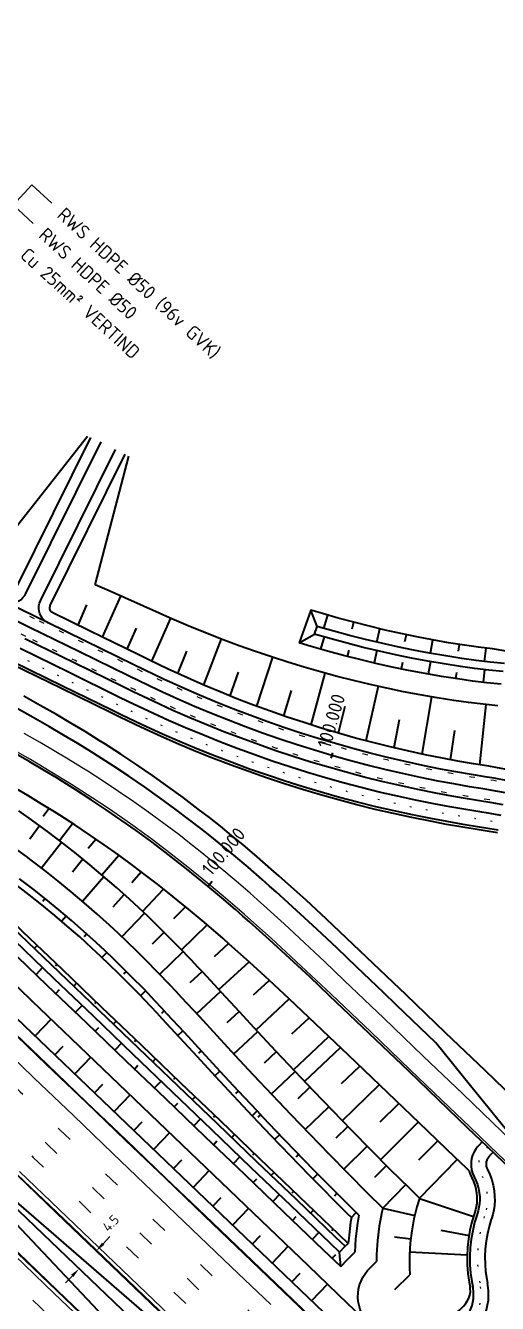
# Model space of a CAD drawing. Header units: metres. Extents: x 134219 to 139178, y 438661 to 444352.
# Drawn here: x 138327.2 to 138413.5, y 439430.1 to 439663.9 of the extents above; entities that cross this region are included whole.
import ezdxf
from ezdxf.enums import TextEntityAlignment as Align

# ---------------------------------------------------------------- set-up
doc = ezdxf.new("R2010")
doc.units = ezdxf.units.M
for name, pattern in [('13strp', [4, 1, -3]), ('30270strp', [3, 0.3, -2.7]), ('39strp', [12, 3, -9])]:
    doc.linetypes.add(name, pattern=pattern)
doc.layers.get('DEFPOINTS').update_dxf_attribs({"color": 193})
for name, color, linetype, lineweight in [('N-WE-KL-ET_LS_OV_KABEL-G', 10, 'KL-LS-OV-N', 35), ('N-WE-KL-ET_LS_OV_KABEL-M', 7, 'Continuous', 18), ('N-WE-KL-ET_LS_OV_KABEL-T25', 7, 'Continuous', 25), ('Utd-geleiderail-nw', 8, 'glm a2ee v014$0$f2m40080', 35), ('Utd-ondergr-nw', 8, '13strp', 35), ('X-XX-AL-AANPIJLING-S', 7, 'Continuous', 25)]:
    doc.layers.add(name, color=color, linetype=linetype, lineweight=lineweight)
doc.layers.add('Utd-weg-nw', color=8, linetype='Continuous')
doc.styles.add('alm a2ee v011$0$rtw_iso', font='NLCS-ISO.ttf')
doc.styles.add('NLCS-ISO', font='NLCS-ISO.ttf')
doc.styles.add('NLCS_18', font='NLCS-ISO.ttf', dxfattribs={"height": 1.8})
doc.linetypes.add('glm a2ee v014$0$f2m40080', pattern='A,2,-1,[160,RTW.shx,S=0.5,R=0,X=0,Y=0],-1', length=4)
doc.linetypes.add('KL-LS-OV-N', pattern='A,4,-1,[103,NLCS.SHX,S=0.75,R=0,X=0,Y=0],-1,4,-1.5,["0V",Standard,S=1,R=0,X=0,Y=-0.5],-3', length=14.5)
doc.dimstyles.new('NLCS_t18_pijl_Dimension_l3_h1', dxfattribs={"dimtxt": 1.8, "dimasz": 1.8, "dimexe": 2, "dimexo": 2, "dimgap": 0.7, "dimtad": 1, "dimdec": 1, "dimzin": 0, "dimdsep": 46, "dimtxsty": 'NLCS_18', "dimcen": 2.5, "dimdle": 2, "dimclrd": 256, "dimclre": 256, "dimclrt": 256, "dimadec": 1, "dimazin": 0, "dimtfac": 1, "dimtdec": 1, "dimtofl": 0, "dimtmove": 1, "dimatfit": 0, "dimfxl": 0, "dimtolj": 1, "dimtzin": 0, "dimlwd": 18, "dimlwe": 18, "dimarcsym": 0})

# ---------------------------------------------------------------- blocks, each defined once
blk = doc.blocks.new('*D507')
at = {"layer": 'DEFPOINTS', "color": 0, "transparency": 16777216}
for p in [(138340.17, 439439.71), (138337.04, 439436.45), (138337.04, 439436.45)]:
    blk.add_point(p, dxfattribs=at)
at = {"layer": 'N-WE-KL-ET_LS_OV_KABEL-M', "linetype": 'Continuous', "lineweight": 18, "transparency": 16777216}
for p, q in [((138341.42, 439441.01), (138342.66, 439442.31)), ((138335.8, 439435.15), (138334.55, 439433.85))]:
    blk.add_line(p, q, dxfattribs=at)
at = {"layer": 'N-WE-KL-ET_LS_OV_KABEL-M', "lineweight": 18, "transparency": 16777216}
for p, q in [((138340.17, 439439.71), (138338.73, 439441.1)), ((138337.04, 439436.45), (138335.6, 439437.84))]:
    blk.add_line(p, q, dxfattribs=at)
at = {"layer": 'N-WE-KL-ET_LS_OV_KABEL-M', "transparency": 16777216}
for points in [[(138341.2, 439441.22), (138341.63, 439440.81), (138340.17, 439439.71)], [(138335.58, 439435.36), (138336.01, 439434.95), (138337.04, 439436.45)]]:
    blk.add_solid(points, dxfattribs=at)
at = {"layer": 'N-WE-KL-ET_LS_OV_KABEL-M', "transparency": 16777216, "insert": (138342.81, 439444.78), "char_height": 1.8, "attachment_point": 5, "rotation": 46.2058, "style": 'NLCS_18'}
blk.add_mtext('\\A1;4.5', dxfattribs=at)

msp = doc.modelspace()

# ---------------------------------------------------------------- linework, layer by layer
at = {"layer": 'N-WE-KL-ET_LS_OV_KABEL-G', "elevation": 1.38, "flags": 128}
msp.add_lwpolyline([(138165.54, 439600.74), (138425.82, 439351.41), (138520.26, 439261.98), (138566.89, 439216.72), (138597.65, 439187.42)], dxfattribs=at)
at = {"layer": 'Utd-geleiderail-nw', "linetype": 'Continuous', "flags": 128}
for points in [[(138320.83, 439452.71), (138374.99, 439405.73)], [(138322.36, 439447.97), (138368.56, 439399.01), (138388.59, 439379.81), (138392.22, 439376.33)]]:
    msp.add_lwpolyline(points, dxfattribs=at)
at = {"layer": 'Utd-ondergr-nw', "color": 7, "linetype": 'Continuous'}
for p, q in [((138383.12, 439529.86), (138383.4, 439530.82)), ((138360.69, 439506.56), (138361.34, 439507.33))]:
    msp.add_line(p, q, dxfattribs=at)
at = {"layer": 'Utd-ondergr-nw', "linetype": 'Continuous', "flags": 128}
for points in [[(138323.1, 439569.05), (138338.55, 439588.77)], [(138323.27, 439558.58), (138323.62, 439558.44), (138324.1, 439558.32), (138324.58, 439558.27), (138325.07, 439558.31), (138325.55, 439558.43), (138326, 439558.62), (138326.41, 439558.89), (138326.77, 439559.21), (138327.08, 439559.59), (138327.28, 439559.94), (138341.04, 439587.72)], [(138324.15, 439560.38), (138324.27, 439560.33), (138324.43, 439560.29), (138324.59, 439560.27), (138324.75, 439560.29), (138324.91, 439560.33), (138325.06, 439560.39), (138325.2, 439560.48), (138325.32, 439560.59), (138325.42, 439560.71), (138325.55, 439560.95), (138339.19, 439588.49)], [(138331.35, 439554.63), (138331.09, 439554.77), (138330.69, 439555.06), (138330.35, 439555.41), (138330.07, 439555.81), (138329.86, 439556.25), (138329.73, 439556.72), (138329.67, 439557.21), (138329.69, 439557.7), (138329.79, 439558.18), (138329.97, 439558.63), (138329.98, 439558.65), (138343.7, 439586.33)], [(138332.23, 439556.42), (138332.14, 439556.47), (138332.01, 439556.57), (138331.9, 439556.68), (138331.8, 439556.82), (138331.73, 439556.96), (138331.69, 439557.12), (138331.67, 439557.28), (138331.67, 439557.45), (138331.71, 439557.61), (138331.77, 439557.76), (138331.77, 439557.77), (138345.48, 439585.43)], [(138339.96, 439561.57), (138346.11, 439585.12)], [(138221.96, 439581.64), (138224.41, 439579.29), (138231.63, 439572.37), (138238.85, 439565.45), (138246.07, 439558.53), (138253.29, 439551.61), (138260.5, 439544.69), (138267.72, 439537.77), (138274.94, 439530.85), (138282.16, 439523.93), (138289.38, 439517.01), (138296.6, 439510.09), (138303.81, 439503.17), (138311.03, 439496.25), (138318.25, 439489.32), (138325.47, 439482.4), (138332.69, 439475.48), (138339.91, 439468.56), (138347.12, 439461.64), (138354.34, 439454.72), (138361.56, 439447.8), (138368.78, 439440.88), (138376, 439433.96), (138383.22, 439427.04)], [(138413.62, 439539.43), (138410.93, 439539.7), (138408.23, 439540.02), (138405.55, 439540.4), (138402.48, 439540.89), (138399.41, 439541.43), (138396.36, 439542.01), (138393.31, 439542.64), (138390.27, 439543.32), (138387.23, 439544.04), (138384.21, 439544.81), (138381.2, 439545.63), (138378.2, 439546.49), (138375.21, 439547.4), (138372.23, 439548.36), (138369.26, 439549.36), (138366.31, 439550.41), (138363.38, 439551.5), (138360.46, 439552.64), (138357, 439554.05), (138353.58, 439555.52), (138351.68, 439556.37), (138342.53, 439560.43), (138339.96, 439561.57)], [(138252.53, 439558.2), (138256.21, 439554.66), (138263.43, 439547.74), (138270.65, 439540.82), (138277.87, 439533.9), (138285.09, 439526.98), (138292.3, 439520.06), (138299.52, 439513.14), (138306.74, 439506.22), (138313.96, 439499.3), (138321.18, 439492.38), (138328.4, 439485.46), (138335.61, 439478.54), (138342.83, 439471.62), (138350.05, 439464.7), (138357.27, 439457.77), (138364.49, 439450.85), (138371.71, 439443.93), (138378.92, 439437.01), (138386.14, 439430.09), (138390.26, 439426.15), (138393.36, 439423.17), (138398.2, 439418.53)], [(138329.09, 439555.73), (138323.27, 439558.58)], [(138344.6, 439559.51), (138341.26, 439551.99)], [(138415.01, 439523.51), (138412.55, 439523.96), (138411.3, 439524.16), (138408.42, 439524.62), (138405.56, 439525.12), (138402.69, 439525.65), (138399.43, 439526.31), (138396.17, 439527.01), (138392.92, 439527.77), (138389.69, 439528.58), (138386.47, 439529.43), (138383.26, 439530.34), (138380.06, 439531.29), (138376.88, 439532.29), (138373.72, 439533.34), (138370.57, 439534.44), (138367.44, 439535.58), (138364.33, 439536.78), (138361.24, 439538.02), (138358.16, 439539.31), (138355.11, 439540.64), (138351.5, 439542.29), (138347.93, 439544), (138346.07, 439544.91), (138337.09, 439549.31), (138328.11, 439553.71), (138319.12, 439558.11)], [(138415.83, 439527.68), (138413.25, 439528.15), (138411.94, 439528.36), (138409.12, 439528.81), (138406.31, 439529.3), (138403.5, 439529.82), (138400.3, 439530.47), (138397.1, 439531.16), (138393.92, 439531.9), (138390.75, 439532.69), (138387.59, 439533.53), (138384.44, 439534.42), (138381.31, 439535.35), (138378.19, 439536.34), (138375.09, 439537.37), (138372, 439538.44), (138368.93, 439539.56), (138365.88, 439540.73), (138362.85, 439541.95), (138359.83, 439543.21), (138356.84, 439544.52), (138353.3, 439546.14), (138349.8, 439547.81), (138347.94, 439548.73), (138338.96, 439553.13), (138332.23, 439556.42)], [(138338.4, 439557.87), (138336.77, 439554.2)], [(138415.14, 439549.42), (138412.61, 439549.85), (138410.05, 439550.15), (138407.5, 439550.5), (138404.58, 439550.96), (138401.68, 439551.47), (138398.77, 439552.03), (138395.88, 439552.64), (138392.99, 439553.28), (138390.11, 439553.97), (138387.24, 439554.7), (138384.38, 439555.47), (138381.53, 439556.3), (138379.4, 439556.94)], [(138381.8, 439553.59), (138382.5, 439556.01)], [(138415.44, 439525.72), (138412.92, 439526.18), (138411.64, 439526.39), (138408.79, 439526.84), (138405.95, 439527.33), (138403.12, 439527.86), (138399.89, 439528.51), (138396.66, 439529.21), (138393.45, 439529.96), (138390.25, 439530.76), (138387.06, 439531.6), (138383.89, 439532.5), (138380.72, 439533.44), (138377.58, 439534.43), (138374.45, 439535.47), (138371.33, 439536.56), (138368.23, 439537.69), (138365.15, 439538.87), (138362.09, 439540.1), (138359.05, 439541.37), (138356.02, 439542.69), (138352.46, 439544.32), (138348.92, 439546.02), (138347.06, 439546.93), (138338.08, 439551.33), (138331.35, 439554.63), (138329.09, 439555.73)], [(138347.46, 439553.64), (138345.76, 439549.79)], [(138353.74, 439555.45), (138350.29, 439547.58)], [(138414.8, 439547.17), (138412.21, 439547.42), (138409.62, 439547.72), (138407.03, 439548.08), (138404.08, 439548.55), (138401.13, 439549.06), (138398.19, 439549.62), (138395.26, 439550.22), (138392.33, 439550.86), (138389.41, 439551.56), (138386.5, 439552.29), (138383.61, 439553.07), (138380.72, 439553.9), (138380.57, 439553.94)], [(138386.94, 439553.48), (138387.26, 439554.7)], [(138391.48, 439551.07), (138392.05, 439553.51)], [(138414.57, 439521.31), (138412.18, 439521.74), (138410.96, 439521.94), (138408.06, 439522.4), (138405.16, 439522.9), (138402.27, 439523.44), (138398.97, 439524.1), (138395.67, 439524.82), (138392.39, 439525.58), (138389.13, 439526.4), (138385.87, 439527.26), (138382.63, 439528.18), (138379.4, 439529.14), (138376.19, 439530.15), (138373, 439531.21), (138369.82, 439532.32), (138366.65, 439533.48), (138363.51, 439534.68), (138360.38, 439535.94), (138357.28, 439537.24), (138354.19, 439538.58), (138350.55, 439540.25), (138346.94, 439541.98), (138345.08, 439542.89), (138336.1, 439547.29), (138327.12, 439551.69)], [(138362.99, 439551.65), (138359.77, 439543.24)], [(138414.58, 439545.68), (138411.96, 439545.94), (138409.35, 439546.25), (138406.75, 439546.61), (138403.77, 439547.08), (138400.8, 439547.6), (138397.84, 439548.16), (138394.88, 439548.76), (138391.94, 439549.42), (138389, 439550.11), (138386.06, 439550.86), (138383.14, 439551.65), (138380.23, 439552.48), (138380.09, 439552.52)], [(138381.82, 439552.02), (138381.18, 439549.79)], [(138396.62, 439551.21), (138396.87, 439552.43)], [(138401.27, 439549.04), (138401.71, 439551.47)], [(138210.27, 439550.09), (138217.48, 439543.17), (138224.7, 439536.25), (138231.92, 439529.33), (138239.14, 439522.41), (138246.36, 439515.49), (138253.58, 439508.57), (138260.79, 439501.65), (138268.01, 439494.72), (138275.23, 439487.8), (138282.45, 439480.88), (138289.67, 439473.96), (138296.89, 439467.04), (138304.1, 439460.12), (138311.32, 439453.2), (138318.54, 439446.28), (138325.76, 439439.36), (138332.98, 439432.44), (138340.2, 439425.52), (138347.41, 439418.6), (138354.63, 439411.68), (138361.85, 439404.76), (138369.07, 439397.83), (138373.89, 439393.21)], [(138210.31, 439550.14), (138217.53, 439543.22), (138224.75, 439536.3), (138231.97, 439529.38), (138239.19, 439522.46), (138246.41, 439515.54), (138253.62, 439508.62), (138260.84, 439501.7), (138268.06, 439494.78), (138275.28, 439487.85), (138282.5, 439480.93), (138289.72, 439474.01), (138296.93, 439467.09), (138304.15, 439460.17), (138311.37, 439453.25), (138318.59, 439446.33), (138325.81, 439439.41), (138333.03, 439432.49), (138340.24, 439425.57), (138347.46, 439418.65), (138354.68, 439411.73), (138361.9, 439404.81), (138369.12, 439397.89), (138373.94, 439393.26)], [(138414.19, 439519.35), (138411.85, 439519.77), (138410.66, 439519.96), (138407.73, 439520.43), (138404.8, 439520.93), (138401.89, 439521.48), (138398.56, 439522.15), (138395.24, 439522.87), (138391.93, 439523.64), (138388.63, 439524.46), (138385.34, 439525.33), (138382.07, 439526.26), (138378.82, 439527.23), (138375.58, 439528.25), (138372.35, 439529.32), (138369.14, 439530.44), (138365.95, 439531.61), (138362.78, 439532.82), (138359.63, 439534.09), (138356.49, 439535.4), (138353.38, 439536.76), (138349.7, 439538.44), (138346.06, 439540.18), (138344.2, 439541.09), (138335.22, 439545.49), (138326.24, 439549.89)], [(138356.67, 439549.43), (138355, 439545.36)], [(138414.23, 439543.39), (138411.58, 439543.65), (138408.94, 439543.96), (138406.31, 439544.33), (138403.3, 439544.8), (138400.29, 439545.33), (138397.29, 439545.9), (138394.3, 439546.51), (138391.32, 439547.17), (138388.35, 439547.88), (138385.38, 439548.64), (138382.43, 439549.43), (138379.48, 439550.28), (138377.28, 439550.94)], [(138386.35, 439549.59), (138386.06, 439548.46)], [(138391.5, 439549.52), (138390.98, 439547.26)], [(138406.39, 439549.43), (138406.58, 439550.64)], [(138411.16, 439547.54), (138411.44, 439549.98)], [(138413.56, 439516.16), (138411.31, 439516.57), (138410.17, 439516.75), (138407.2, 439517.22), (138404.23, 439517.73), (138401.27, 439518.29), (138397.89, 439518.97), (138394.52, 439519.7), (138391.16, 439520.48), (138387.82, 439521.31), (138384.49, 439522.2), (138381.17, 439523.13), (138377.87, 439524.12), (138374.58, 439525.16), (138371.3, 439526.24), (138368.05, 439527.38), (138364.81, 439528.56), (138361.59, 439529.8), (138358.39, 439531.08), (138355.21, 439532.41), (138352.05, 439533.79), (138348.33, 439535.49), (138344.63, 439537.26), (138342.77, 439538.17), (138333.79, 439542.57), (138324.81, 439546.97)], [(138413.66, 439516.65), (138411.39, 439517.06), (138410.24, 439517.24), (138407.28, 439517.71), (138404.32, 439518.23), (138401.36, 439518.78), (138397.99, 439519.46), (138394.63, 439520.19), (138391.28, 439520.97), (138387.94, 439521.8), (138384.62, 439522.68), (138381.31, 439523.61), (138378.01, 439524.6), (138374.73, 439525.63), (138371.47, 439526.71), (138368.22, 439527.85), (138364.99, 439529.03), (138361.78, 439530.26), (138358.58, 439531.54), (138355.41, 439532.87), (138352.26, 439534.25), (138348.54, 439535.94), (138344.85, 439537.71), (138342.99, 439538.62), (138334.01, 439543.02), (138325.03, 439547.42)], [(138372.41, 439548.3), (138369.48, 439539.37)], [(138396.15, 439547.32), (138395.92, 439546.18)], [(138401.3, 439547.51), (138400.89, 439545.22)], [(138366.14, 439545.59), (138364.6, 439541.25)], [(138381.98, 439545.42), (138379.38, 439535.96)], [(138406.05, 439545.54), (138405.88, 439544.39)], [(138411.18, 439546.03), (138410.92, 439543.73)], [(138375.79, 439542.2), (138374.41, 439537.6)], [(138391.69, 439543), (138389.46, 439533.04)], [(138393.25, 439489.96), (138389.6, 439493.45), (138385.95, 439496.93), (138382.26, 439500.4), (138378.53, 439503.86), (138374.74, 439507.29), (138373.56, 439508.34), (138372.17, 439509.56), (138369.58, 439511.81), (138366.95, 439514.04), (138364.92, 439515.72), (138362.87, 439517.38), (138360.86, 439518.97), (138358.83, 439520.54), (138356.06, 439522.63), (138353.26, 439524.68), (138350.43, 439526.68), (138347.57, 439528.65), (138344.68, 439530.57), (138341.76, 439532.45), (138340.72, 439533.1), (138338.12, 439534.71), (138335.5, 439536.27), (138332.88, 439537.81), (138329.9, 439539.51), (138326.91, 439541.18)], [(138401.49, 439541.06), (138399.69, 439530.6)], [(138411.39, 439539.66), (138410.24, 439528.64)], [(138391.48, 439488.12), (138387.84, 439491.61), (138384.2, 439495.08), (138380.52, 439498.54), (138376.81, 439501.98), (138373.04, 439505.39), (138371.87, 439506.44), (138370.49, 439507.65), (138367.92, 439509.88), (138365.31, 439512.09), (138363.31, 439513.75), (138361.28, 439515.39), (138359.29, 439516.96), (138357.28, 439518.52), (138354.54, 439520.58), (138351.77, 439522.61), (138348.97, 439524.59), (138346.14, 439526.53), (138343.28, 439528.43), (138340.39, 439530.29), (138339.37, 439530.94), (138336.79, 439532.53), (138334.2, 439534.08), (138331.6, 439535.6), (138328.65, 439537.29), (138325.68, 439538.94)], [(138385.61, 439539.29), (138384.4, 439534.43)], [(138281.79, 439535.69), (138287.85, 439529.87), (138295.07, 439522.95), (138302.29, 439516.03), (138309.51, 439509.11), (138316.73, 439502.19), (138323.95, 439495.27), (138331.16, 439488.34), (138338.38, 439481.42), (138345.6, 439474.5), (138352.82, 439467.58), (138360.04, 439460.66), (138367.26, 439453.74), (138374.47, 439446.82), (138381.69, 439439.9), (138384.87, 439436.85)], [(138395.57, 439536.86), (138394.56, 439531.75)], [(138405.66, 439534.92), (138404.9, 439529.56)], [(138386.5, 439482.92), (138382.84, 439486.39), (138379.21, 439489.82), (138375.55, 439493.22), (138371.87, 439496.6), (138368.16, 439499.93), (138367, 439500.95), (138365.65, 439502.13), (138363.13, 439504.29), (138360.58, 439506.43), (138358.63, 439508.03), (138356.65, 439509.61), (138354.73, 439511.14), (138352.78, 439512.64), (138350.13, 439514.64), (138347.45, 439516.6), (138344.74, 439518.52), (138342, 439520.4), (138339.23, 439522.24), (138336.44, 439524.04), (138335.44, 439524.67), (138332.95, 439526.22), (138330.45, 439527.74), (138327.92, 439529.23), (138325.04, 439530.9)], [(138294.26, 439526.13), (138296.27, 439524.2), (138303.49, 439517.28), (138310.71, 439510.36), (138317.93, 439503.44), (138325.15, 439496.52), (138332.37, 439489.6), (138339.58, 439482.68), (138346.8, 439475.76), (138354.02, 439468.83), (138361.24, 439461.91), (138368.46, 439454.99), (138375.68, 439448.07), (138382.89, 439441.15), (138384.62, 439439.49)], [(138300.43, 439523.34), (138305.05, 439518.9), (138312.27, 439511.98), (138319.49, 439505.06), (138326.7, 439498.14), (138333.92, 439491.22), (138341.14, 439484.3), (138348.36, 439477.38), (138355.58, 439470.46), (138362.8, 439463.54), (138370.01, 439456.62), (138377.23, 439449.7), (138384.45, 439442.78), (138386.25, 439441.05)], [(138382.69, 439478.95), (138379.04, 439482.41), (138375.42, 439485.82), (138371.8, 439489.21), (138368.16, 439492.54), (138364.49, 439495.83), (138363.36, 439496.83), (138362.03, 439497.99), (138359.55, 439500.12), (138357.05, 439502.21), (138355.14, 439503.77), (138353.22, 439505.32), (138351.34, 439506.81), (138349.44, 439508.27), (138346.85, 439510.22), (138344.24, 439512.14), (138341.59, 439514.01), (138338.92, 439515.84), (138336.22, 439517.64), (138333.49, 439519.39), (138332.52, 439520), (138330.09, 439521.52), (138327.64, 439523.01), (138325.17, 439524.47)], [(138299.97, 439522.74), (138304.53, 439518.36), (138311.75, 439511.44), (138318.97, 439504.52), (138326.19, 439497.6), (138333.4, 439490.68), (138340.62, 439483.76), (138347.84, 439476.84), (138355.06, 439469.92), (138362.28, 439463), (138369.49, 439456.08), (138376.71, 439449.16), (138383.93, 439442.23), (138385.66, 439440.58)], [(138376.53, 439472.52), (138373.09, 439476.18), (138369.72, 439479.81), (138366.38, 439483.42), (138363.07, 439487), (138359.77, 439490.55), (138358.75, 439491.64), (138357.57, 439492.9), (138355.34, 439495.21), (138353.1, 439497.48), (138351.38, 439499.18), (138349.64, 439500.85), (138347.94, 439502.47), (138346.22, 439504.06), (138343.86, 439506.19), (138341.46, 439508.27), (138339.02, 439510.32), (138336.55, 439512.34), (138334.04, 439514.31), (138331.5, 439516.25), (138330.59, 439516.92), (138328.32, 439518.59), (138326.01, 439520.24)], [(138330.47, 439519.21), (138331.52, 439520.63)], [(138328.02, 439515.1), (138329.79, 439517.51)], [(138333.42, 439514.78), (138335.81, 439517.9)], [(138330.13, 439509.77), (138333.79, 439514.5)], [(138338.71, 439513.37), (138340.07, 439515.05)], [(138372.38, 439468.19), (138368.94, 439471.85), (138365.59, 439475.45), (138362.29, 439479.03), (138359.02, 439482.58), (138355.77, 439486.08), (138354.77, 439487.15), (138353.61, 439488.39), (138351.44, 439490.65), (138349.25, 439492.88), (138347.58, 439494.54), (138345.89, 439496.17), (138344.24, 439497.74), (138342.57, 439499.3), (138340.28, 439501.37), (138337.95, 439503.4), (138335.59, 439505.4), (138333.19, 439507.36), (138330.76, 439509.29), (138328.29, 439511.18), (138327.41, 439511.83), (138325.2, 439513.47)], [(138341.2, 439508.49), (138344.28, 439512.11)], [(138335.82, 439509.08), (138337.7, 439511.4)], [(138369.61, 439465.3), (138366.18, 439468.95), (138362.84, 439472.55), (138359.55, 439476.11), (138356.31, 439479.63), (138353.1, 439483.1), (138352.12, 439484.16), (138350.97, 439485.38), (138348.84, 439487.62), (138346.69, 439489.81), (138345.04, 439491.44), (138343.39, 439493.05), (138341.78, 439494.59), (138340.14, 439496.12), (138337.9, 439498.16), (138335.62, 439500.16), (138333.3, 439502.12), (138330.95, 439504.05), (138328.57, 439505.94), (138326.15, 439507.8)], [(138337.65, 439503.66), (138341.54, 439508.2)], [(138346.68, 439507.12), (138348.41, 439509.05)], [(138368.73, 439464.38), (138365.3, 439468.03), (138361.96, 439471.62), (138358.68, 439475.18), (138355.45, 439478.69), (138352.25, 439482.15), (138351.28, 439483.2), (138350.13, 439484.42), (138348.01, 439486.65), (138345.87, 439488.83), (138344.24, 439490.46), (138342.59, 439492.05), (138340.99, 439493.59), (138339.36, 439495.11), (138337.14, 439497.13), (138334.87, 439499.12), (138332.57, 439501.07), (138330.24, 439502.99), (138327.87, 439504.87), (138325.47, 439506.72)], [(138343.29, 439502.67), (138345.3, 439504.89)], [(138348.63, 439501.81), (138352.49, 439505.89)], [(138330.39, 439503.68), (138330.79, 439504.18)], [(138354.36, 439500.5), (138356.5, 439502.66)], [(138333.81, 439500.02), (138334.64, 439500.99)], [(138344.85, 439497.16), (138348.97, 439501.5)], [(138337.98, 439497.23), (138338.4, 439497.7)], [(138350.45, 439495.9), (138352.56, 439498.02)], [(138355.75, 439494.79), (138360.45, 439499.34)], [(138328.84, 439495.05), (138329.36, 439495.59)], [(138361.76, 439493.57), (138364.33, 439495.97)], [(138341.2, 439493.39), (138342.08, 439494.31)], [(138351.77, 439490.31), (138356.07, 439494.46)], [(138330.36, 439491.52), (138329.15, 439490.27)], [(138332.71, 439491.86), (138332.97, 439492.13)], [(138345.22, 439490.38), (138345.67, 439490.83)], [(138357.33, 439488.79), (138359.51, 439490.83)], [(138362.6, 439487.51), (138368.1, 439492.6)], [(138336.06, 439488.13), (138336.58, 439488.67)], [(138368.9, 439486.52), (138371.81, 439489.2)], [(138429.8, 439456.35), (138428.84, 439456.17), (138427.84, 439456.06), (138426.84, 439456.02), (138425.84, 439456.05), (138424.85, 439456.15), (138423.86, 439456.32), (138422.89, 439456.56), (138421.94, 439456.87), (138421.01, 439457.24), (138420.11, 439457.68), (138419.25, 439458.17), (138418.42, 439458.73), (138417.63, 439459.35), (138416.89, 439460.02), (138416.61, 439460.3), (138414.95, 439462.08), (138411.79, 439466), (138408.62, 439469.92), (138402.28, 439477.76), (138395.06, 439484.68), (138392.7, 439486.95), (138391.48, 439488.12)], [(138418, 439466.22), (138414.87, 439469.22), (138411.26, 439472.68), (138404.05, 439479.6), (138396.83, 439486.52), (138394.47, 439488.79), (138393.25, 439489.96)], [(138333.36, 439487.44), (138332.76, 439486.81)], [(138348.26, 439486.38), (138349.17, 439487.26)], [(138358.53, 439483.11), (138362.91, 439487.17)], [(138369.39, 439480.16), (138375.46, 439485.79)], [(138337.57, 439484.6), (138336.37, 439483.35)], [(138339.93, 439484.94), (138340.19, 439485.21)], [(138352.14, 439483.2), (138352.61, 439483.63)], [(138364.11, 439481.47), (138366.31, 439483.5)], [(138331.93, 439482.07), (138329, 439479.02)], [(138343.28, 439481.21), (138343.8, 439481.75)], [(138375.94, 439479.44), (138379.08, 439482.37)], [(138420.08, 439450.73), (138418.95, 439451.8), (138411.73, 439458.72), (138408.13, 439462.18), (138404.52, 439465.64), (138397.3, 439472.57), (138390.08, 439479.49), (138387.72, 439481.75), (138386.5, 439482.92)], [(138323.86, 439480.73), (138331.08, 439473.81), (138338.3, 439466.89), (138345.52, 439459.97), (138352.74, 439453.05), (138359.95, 439446.13), (138367.17, 439439.21), (138374.39, 439432.28), (138381.61, 439425.36)], [(138323.91, 439480.78), (138331.13, 439473.86), (138338.35, 439466.94), (138345.57, 439460.02), (138352.78, 439453.1), (138360, 439446.18), (138367.22, 439439.26), (138374.44, 439432.33), (138381.66, 439425.41)], [(138340.58, 439480.52), (138339.98, 439479.89)], [(138355.07, 439479.1), (138356.01, 439479.96)], [(138365.31, 439475.76), (138369.7, 439479.82)], [(138376.22, 439472.85), (138382.69, 439478.95)], [(138408.33, 439454.37), (138407.93, 439454.75), (138404.32, 439458.21), (138400.71, 439461.67), (138393.49, 439468.6), (138386.27, 439475.52), (138383.91, 439477.78), (138382.69, 439478.95)], [(138334.07, 439477.08), (138332.61, 439475.56)], [(138344.79, 439477.68), (138343.59, 439476.43)], [(138347.15, 439478.02), (138347.41, 439478.29)], [(138378.23, 439470.72), (138384.8, 439476.93)], [(138339.15, 439475.15), (138336.22, 439472.1)], [(138350.5, 439474.29), (138351.02, 439474.83)], [(138358.93, 439475.85), (138359.39, 439476.28)], [(138370.92, 439474.12), (138373.11, 439476.16)], [(138347.8, 439473.6), (138347.2, 439472.97)], [(138361.85, 439471.74), (138362.78, 439472.61)], [(138372.18, 439468.4), (138376.53, 439472.52)], [(138399.29, 439449.36), (138397.51, 439451.11), (138393.94, 439454.62), (138386.89, 439461.71), (138379.94, 439468.91), (138377.69, 439471.29), (138376.53, 439472.52)], [(138385.02, 439470.31), (138388.36, 439473.51)], [(138341.29, 439470.16), (138339.83, 439468.64)], [(138352.01, 439470.76), (138350.81, 439469.51)], [(138354.37, 439471.1), (138354.62, 439471.37)], [(138377.07, 439467.59), (138379.24, 439469.65)], [(138385.15, 439463.51), (138391.92, 439470.1)], [(138346.37, 439468.23), (138343.44, 439465.18)], [(138357.72, 439467.37), (138358.23, 439467.91)], [(138365.72, 439468.51), (138366.19, 439468.94)], [(138392.56, 439447.55), (138389.79, 439450.29), (138382.74, 439457.38), (138375.79, 439464.58), (138373.54, 439466.96), (138372.38, 439468.19)], [(138355.02, 439466.67), (138354.42, 439466.05)], [(138368.69, 439464.43), (138369.61, 439465.3)], [(138388.19, 439446.24), (138387.02, 439447.4), (138379.97, 439454.49), (138373.02, 439461.69), (138370.77, 439464.07), (138369.61, 439465.3)], [(138378.39, 439461.89), (138382.71, 439466.05)], [(138392.07, 439463.31), (138395.49, 439466.68)], [(138348.51, 439463.24), (138347.05, 439461.71)], [(138359.23, 439463.84), (138358.03, 439462.59)], [(138361.58, 439464.18), (138361.84, 439464.45)], [(138386.82, 439445.8), (138386.14, 439446.48), (138379.09, 439453.57), (138372.14, 439460.77), (138369.89, 439463.15), (138368.73, 439464.38)], [(138369.8, 439464.17), (138370.26, 439464.61)], [(138384.04, 439460.36), (138386.18, 439462.45)], [(138392.18, 439456.4), (138399.05, 439463.27)], [(138353.58, 439461.31), (138350.66, 439458.25)], [(138364.93, 439460.45), (138365.45, 439460.99)], [(138372.79, 439460.1), (138373.71, 439460.98)], [(138362.24, 439459.75), (138361.64, 439459.13)], [(138385.43, 439454.67), (138389.7, 439458.89)], [(138399.16, 439456.36), (138402.61, 439459.86)], [(138410.74, 439459.68), (138410.05, 439458.95), (138409.82, 439458.69), (138409.62, 439458.43), (138409.26, 439457.85), (138409.07, 439457.46), (138408.98, 439457.23), (138408.8, 439456.58), (138408.71, 439455.91), (138408.71, 439455.23), (138408.8, 439454.56), (138408.86, 439454.33), (138408.99, 439453.9), (138409.27, 439453.28), (138409.6, 439452.59), (138409.87, 439451.87), (138410.03, 439451.31), (138410.04, 439451.26), (138410.07, 439451.13), (138410.21, 439450.37), (138410.28, 439449.6), (138410.28, 439448.96), (138410.25, 439448.4), (138410.24, 439448.32), (138410.15, 439447.69), (138410.01, 439447.06), (138409.83, 439446.45)], [(138412.73, 439457.77), (138412.04, 439457.05), (138411.93, 439456.94), (138411.85, 439456.82), (138411.69, 439456.57), (138411.61, 439456.4), (138411.57, 439456.3), (138411.49, 439456.02), (138411.45, 439455.72), (138411.45, 439455.43), (138411.49, 439455.13), (138411.52, 439455.04), (138411.57, 439454.85), (138411.69, 439454.58), (138412.13, 439453.66), (138412.49, 439452.71), (138412.7, 439451.97), (138412.71, 439451.91), (138412.75, 439451.73), (138412.93, 439450.74), (138413.02, 439449.72), (138413.03, 439448.88), (138412.99, 439448.14), (138412.97, 439448.03), (138412.85, 439447.2), (138412.67, 439446.37), (138412.43, 439445.56)], [(138355.73, 439456.32), (138354.27, 439454.79)], [(138366.45, 439456.92), (138365.25, 439455.67)], [(138368.8, 439457.26), (138369.06, 439457.53)], [(138376.72, 439456.94), (138377.18, 439457.39)], [(138391.1, 439453.22), (138393.22, 439455.35)], [(138399.29, 439449.36), (138406.19, 439456.42)], [(138325.62, 439453.66), (138332.84, 439446.74), (138340.06, 439439.82), (138347.28, 439432.9), (138354.49, 439425.98)], [(138325.67, 439453.71), (138332.89, 439446.79), (138340.11, 439439.87), (138347.32, 439432.95), (138354.54, 439426.03)], [(138360.8, 439454.39), (138357.87, 439451.33)], [(138372.15, 439453.53), (138372.67, 439454.07)], [(138379.75, 439452.91), (138380.66, 439453.8)], [(138408.33, 439454.37), (138408.37, 439454.2), (138408.52, 439453.73), (138408.83, 439453.05), (138409.14, 439452.39), (138409.39, 439451.71), (138409.56, 439451.14), (138409.59, 439451.02), (138409.71, 439450.3), (138409.78, 439449.58), (138409.78, 439448.98), (138409.75, 439448.45), (138409.74, 439448.37), (138409.66, 439447.78), (138409.53, 439447.19), (138409.35, 439446.61)], [(138369.46, 439452.83), (138368.86, 439452.21)], [(138392.56, 439447.55), (138396.77, 439451.83)], [(138362.95, 439449.4), (138361.48, 439447.87)], [(138373.67, 439450), (138372.46, 439448.75)], [(138376.02, 439450.34), (138376.28, 439450.61)], [(138383.74, 439449.8), (138384.19, 439450.25)], [(138399.3, 439449.31), (138398.81, 439447.74), (138398.26, 439445.57), (138397.85, 439443.38), (138397.57, 439441.16), (138397.42, 439438.92), (138397.42, 439436.68), (138397.48, 439435.35)], [(138399.29, 439449.36), (138399.3, 439449.31)], [(138399.3, 439449.31), (138409.16, 439445.99)], [(138368.02, 439447.47), (138365.09, 439444.41)], [(138379.37, 439446.61), (138379.89, 439447.15)], [(138386.82, 439445.8), (138387.72, 439446.71)], [(138388.19, 439446.24), (138387.94, 439444.77), (138387.6, 439441.94), (138387.44, 439439.45)], [(138392.56, 439447.55), (138392.38, 439446.77), (138391.9, 439444.21), (138391.59, 439441.62), (138391.43, 439439.02), (138391.41, 439437.77)], [(138392.56, 439447.55), (138398.41, 439446.16)], [(138409.35, 439446.61), (138409.33, 439446.55), (138408.87, 439445.03), (138408.51, 439443.48), (138408.24, 439441.91), (138408.06, 439440.33), (138407.99, 439438.75), (138408.01, 439437.16), (138408.13, 439435.57), (138408.35, 439434), (138408.53, 439433.07)], [(138409.83, 439446.45), (138409.81, 439446.39), (138409.36, 439444.9), (138409, 439443.38), (138408.73, 439441.84), (138408.56, 439440.29), (138408.49, 439438.74), (138408.51, 439437.18), (138408.63, 439435.63), (138408.84, 439434.08), (138409.02, 439433.17)], [(138376.67, 439445.91), (138376.07, 439445.29)], [(138383.24, 439443.42), (138383.5, 439443.69)], [(138386.82, 439445.8), (138386.68, 439444.95), (138386.33, 439442.04), (138386.25, 439441.05)], [(138412.43, 439445.56), (138412.41, 439445.51), (138412.01, 439444.18), (138411.69, 439442.83), (138411.46, 439441.46), (138411.3, 439440.08), (138411.24, 439438.69), (138411.26, 439437.3), (138411.36, 439435.92), (138411.56, 439434.54), (138411.71, 439433.74)], [(138370.17, 439442.48), (138368.7, 439440.95)], [(138380.88, 439443.08), (138379.68, 439441.83)], [(138394.69, 439442.28), (138397.67, 439441.94)], [(138403.2, 439443.5), (138408.34, 439442.53)], [(138375.24, 439440.55), (138372.31, 439437.49)], [(138383.89, 439438.99), (138383.29, 439438.37)], [(138384.87, 439436.85), (138384.62, 439439.49), (138385.66, 439440.58), (138386.25, 439441.05)], [(138384.87, 439436.85), (138386.12, 439438.13), (138387.44, 439439.45)], [(138397.46, 439439.52), (138408, 439439)], [(138390.26, 439426.15), (138390.01, 439426.4), (138389.52, 439426.98), (138389.09, 439427.6), (138388.72, 439428.27), (138388.43, 439428.98), (138388.22, 439429.71), (138388.08, 439430.46), (138388.03, 439431.22), (138388.05, 439431.98), (138388.15, 439432.73), (138388.33, 439433.47), (138388.59, 439434.19), (138388.92, 439434.87), (138389.32, 439435.52), (138389.79, 439436.12), (138390.14, 439436.5), (138391.41, 439437.77)], [(138377.38, 439435.56), (138375.92, 439434.03)], [(138394.75, 439432.63), (138397.48, 439435.35)], [(138382.46, 439433.63), (138379.53, 439430.57)], [(138402.74, 439424.97), (138405.7, 439428.06), (138405.85, 439428.21), (138406.2, 439428.53), (138406.57, 439428.86), (138406.95, 439429.22), (138407.33, 439429.61), (138407.69, 439430.05), (138408.02, 439430.53), (138408.29, 439431.06), (138408.48, 439431.63), (138408.58, 439432.22), (138408.57, 439432.83), (138408.53, 439433.07)], [(138404.2, 439423.58), (138407.15, 439426.67), (138407.34, 439426.88), (138407.75, 439427.39), (138408.11, 439427.93), (138408.42, 439428.49), (138408.68, 439429.09), (138408.89, 439429.7), (138409.04, 439430.33), (138409.13, 439430.97), (138409.17, 439431.62), (138409.15, 439432.27), (138409.07, 439432.91), (138409.02, 439433.17)], [(138406.18, 439421.67), (138409.13, 439424.77), (138409.4, 439425.06), (138409.96, 439425.75), (138410.46, 439426.5), (138410.89, 439427.28), (138411.25, 439428.1), (138411.53, 439428.95), (138411.74, 439429.82), (138411.87, 439430.7), (138411.92, 439431.59), (138411.89, 439432.49), (138411.78, 439433.37), (138411.71, 439433.74)]]:
    msp.add_lwpolyline(points, dxfattribs=at)
msp.add_lwpolyline([(138377.28, 439550.94), (138380.09, 439552.52), (138380.57, 439553.94), (138379.4, 439556.94), (138377.28, 439550.94)], close=True, dxfattribs=at)
at = {"layer": 'Utd-weg-nw', "linetype": '39strp', "flags": 128}
for points in [[(138073.36, 439711.28), (138073.63, 439711.02), (138080.85, 439704.1), (138088.07, 439697.18), (138095.29, 439690.25), (138102.5, 439683.33), (138109.72, 439676.41), (138116.94, 439669.49), (138124.16, 439662.57), (138131.38, 439655.65), (138138.6, 439648.73), (138145.81, 439641.81), (138153.03, 439634.89), (138160.25, 439627.97), (138167.47, 439621.05), (138174.69, 439614.13), (138181.91, 439607.21), (138189.12, 439600.29), (138196.34, 439593.36), (138203.56, 439586.44), (138210.78, 439579.52), (138218, 439572.6), (138225.22, 439565.68), (138232.43, 439558.76), (138239.65, 439551.84), (138246.87, 439544.92), (138254.09, 439538), (138261.31, 439531.08), (138268.53, 439524.16), (138275.74, 439517.24), (138282.96, 439510.32), (138290.18, 439503.4), (138297.4, 439496.47), (138304.62, 439489.55), (138311.83, 439482.63), (138319.05, 439475.71), (138326.27, 439468.79), (138333.49, 439461.87), (138340.71, 439454.95), (138347.93, 439448.03), (138355.14, 439441.11), (138362.36, 439434.19), (138369.58, 439427.27), (138376.8, 439420.35), (138384.02, 439413.43), (138388.86, 439408.79)], [(138070.94, 439708.75), (138071.21, 439708.49), (138078.43, 439701.57), (138085.65, 439694.65), (138092.86, 439687.73), (138100.08, 439680.81), (138107.3, 439673.89), (138114.52, 439666.97), (138121.74, 439660.05), (138128.96, 439653.12), (138136.17, 439646.2), (138143.39, 439639.28), (138150.61, 439632.36), (138157.83, 439625.44), (138165.05, 439618.52), (138172.26, 439611.6), (138179.48, 439604.68), (138186.7, 439597.76), (138193.92, 439590.84), (138201.14, 439583.92), (138208.36, 439577), (138215.57, 439570.08), (138222.79, 439563.16), (138230.01, 439556.23), (138237.23, 439549.31), (138244.45, 439542.39), (138251.67, 439535.47), (138258.88, 439528.55), (138266.1, 439521.63), (138273.32, 439514.71), (138280.54, 439507.79), (138287.76, 439500.87), (138294.98, 439493.95), (138302.19, 439487.03), (138309.41, 439480.11), (138316.63, 439473.19), (138323.85, 439466.27), (138331.07, 439459.34), (138338.29, 439452.42), (138345.5, 439445.5), (138352.72, 439438.58), (138359.94, 439431.66), (138367.16, 439424.74), (138374.38, 439417.82), (138381.6, 439410.9), (138386.43, 439406.27)], [(138068.51, 439706.22), (138068.79, 439705.96), (138076, 439699.04), (138083.22, 439692.12), (138090.44, 439685.2), (138097.66, 439678.28), (138104.88, 439671.36), (138112.1, 439664.44), (138119.31, 439657.52), (138126.53, 439650.6), (138133.75, 439643.68), (138140.97, 439636.76), (138148.19, 439629.84), (138155.41, 439622.92), (138162.62, 439615.99), (138169.84, 439609.07), (138177.06, 439602.15), (138184.28, 439595.23), (138191.5, 439588.31), (138198.72, 439581.39), (138205.93, 439574.47), (138213.15, 439567.55), (138220.37, 439560.63), (138227.59, 439553.71), (138234.81, 439546.79), (138242.03, 439539.87), (138249.24, 439532.95), (138256.46, 439526.03), (138263.68, 439519.1), (138270.9, 439512.18), (138278.12, 439505.26), (138285.34, 439498.34), (138292.55, 439491.42), (138299.77, 439484.5), (138306.99, 439477.58), (138314.21, 439470.66), (138321.43, 439463.74), (138328.65, 439456.82), (138335.86, 439449.9), (138343.08, 439442.98), (138350.3, 439436.06), (138357.52, 439429.14), (138364.74, 439422.21), (138371.96, 439415.29), (138379.17, 439408.37), (138384, 439403.75)], [(138207.29, 439546.99), (138214.51, 439540.07), (138221.73, 439533.14), (138228.95, 439526.22), (138236.16, 439519.3), (138243.38, 439512.38), (138250.6, 439505.46), (138257.82, 439498.54), (138265.04, 439491.62), (138272.26, 439484.7), (138279.47, 439477.78), (138286.69, 439470.86), (138293.91, 439463.94), (138301.13, 439457.02), (138308.35, 439450.1), (138315.57, 439443.18), (138322.78, 439436.26), (138330, 439429.33), (138337.22, 439422.41), (138344.44, 439415.49), (138351.66, 439408.57), (138358.87, 439401.65), (138366.09, 439394.73), (138370.92, 439390.11)]]:
    msp.add_lwpolyline(points, dxfattribs=at)
at = {"layer": 'Utd-weg-nw', "linetype": '30270strp', "flags": 128}
for points in [[(138450.82, 439496.51), (138450.64, 439496.72), (138450.13, 439497.33), (138448.81, 439498.86), (138447.43, 439500.34), (138446, 439501.78), (138444.52, 439503.16), (138443.15, 439504.37), (138441.74, 439505.54), (138440.3, 439506.65), (138438.82, 439507.73), (138437.31, 439508.76), (138435.77, 439509.74), (138434.2, 439510.68), (138432.6, 439511.56), (138430.98, 439512.4), (138429.33, 439513.18), (138427.55, 439513.96), (138425.75, 439514.68), (138423.93, 439515.34), (138422.08, 439515.94), (138420.74, 439516.34), (138418.48, 439516.96), (138416.21, 439517.51), (138413.92, 439518), (138411.62, 439518.42), (138410.45, 439518.6), (138407.5, 439519.07), (138404.56, 439519.58), (138401.63, 439520.13), (138398.27, 439520.8), (138394.93, 439521.53), (138391.6, 439522.3), (138388.29, 439523.13), (138384.98, 439524.01), (138381.69, 439524.94), (138378.41, 439525.91), (138375.15, 439526.94), (138371.91, 439528.02), (138368.68, 439529.14), (138365.47, 439530.32), (138362.28, 439531.54), (138359.1, 439532.81), (138355.95, 439534.13), (138352.82, 439535.5), (138349.12, 439537.19), (138345.45, 439538.95), (138343.59, 439539.86), (138334.61, 439544.26), (138325.63, 439548.66), (138316.65, 439553.06), (138307.67, 439557.45), (138298.69, 439561.85), (138289.71, 439566.25), (138282.61, 439569.73), (138280.71, 439570.67), (138276.18, 439572.95), (138271.68, 439575.27), (138267.21, 439577.66), (138262.77, 439580.09), (138258.36, 439582.57), (138253.97, 439585.11), (138249.62, 439587.69), (138245.29, 439590.33), (138241, 439593.01), (138236.73, 439595.75), (138232.5, 439598.53), (138228.3, 439601.37), (138224.14, 439604.25), (138220, 439607.18), (138215.91, 439610.15), (138211.84, 439613.18), (138208.81, 439615.48), (138207.82, 439616.25), (138203.82, 439619.37), (138199.87, 439622.53), (138195.95, 439625.74), (138192.07, 439629), (138188.23, 439632.3), (138185.67, 439634.53), (138183.14, 439636.78), (138181.67, 439638.1), (138180.68, 439638.99), (138173.23, 439645.66), (138165.79, 439652.34), (138158.34, 439659.01), (138155.67, 439661.4), (138150.89, 439665.68), (138143.44, 439672.36), (138136, 439679.03), (138134.05, 439680.78), (138128.55, 439685.71), (138124.83, 439689.04), (138121.1, 439692.38), (138120.65, 439692.78), (138113.66, 439699.06), (138112.2, 439700.36)], [(138411.73, 439458.72), (138411.04, 439458), (138410.88, 439457.82), (138410.73, 439457.63), (138410.47, 439457.21), (138410.34, 439456.93), (138410.28, 439456.77), (138410.14, 439456.3), (138410.08, 439455.81), (138410.08, 439455.33), (138410.15, 439454.84), (138410.19, 439454.68), (138410.28, 439454.38), (138410.48, 439453.93), (138410.87, 439453.13), (138411.18, 439452.29), (138411.38, 439451.58), (138411.41, 439451.43), (138411.57, 439450.55), (138411.65, 439449.66), (138411.66, 439448.92), (138411.62, 439448.27), (138411.61, 439448.18), (138411.5, 439447.44), (138411.34, 439446.72), (138411.13, 439446)], [(138411.13, 439446), (138411.11, 439445.95), (138410.68, 439444.54), (138410.34, 439443.1), (138410.09, 439441.65), (138409.93, 439440.19), (138409.86, 439438.72), (138409.89, 439437.24), (138410, 439435.77), (138410.2, 439434.31), (138410.36, 439433.45)], [(138405.19, 439422.62), (138408.14, 439425.72), (138408.37, 439425.97), (138408.86, 439426.57), (138409.29, 439427.21), (138409.66, 439427.89), (138409.97, 439428.59), (138410.21, 439429.32), (138410.39, 439430.07), (138410.5, 439430.84), (138410.54, 439431.61), (138410.52, 439432.38), (138410.42, 439433.14), (138410.36, 439433.45)]]:
    msp.add_lwpolyline(points, dxfattribs=at)
at = {"layer": 'Utd-weg-nw', "linetype": '13strp', "flags": 128}
for points in [[(138328.9, 439555.32), (138319.92, 439559.72), (138310.94, 439564.12), (138301.96, 439568.52), (138292.98, 439572.92), (138285.88, 439576.4), (138284.01, 439577.32), (138279.56, 439579.56), (138275.14, 439581.85), (138270.74, 439584.19), (138266.37, 439586.58), (138262.03, 439589.02), (138257.72, 439591.51), (138253.44, 439594.05), (138249.19, 439596.65), (138244.97, 439599.29), (138240.78, 439601.97), (138236.62, 439604.71), (138232.49, 439607.5), (138228.4, 439610.33), (138224.33, 439613.21), (138220.31, 439616.14), (138216.31, 439619.11), (138213.33, 439621.37), (138212.35, 439622.13), (138208.43, 439625.19), (138204.54, 439628.3), (138200.69, 439631.46), (138196.87, 439634.66), (138193.1, 439637.9), (138190.59, 439640.1), (138188.09, 439642.31), (138186.63, 439643.63), (138185.63, 439644.52)], [(138327.31, 439552.09), (138318.33, 439556.49), (138309.35, 439560.89), (138300.37, 439565.29), (138291.39, 439569.69), (138284.3, 439573.16), (138282.41, 439574.1), (138277.92, 439576.35), (138273.46, 439578.66), (138269.03, 439581.02), (138264.63, 439583.43), (138260.25, 439585.89), (138255.9, 439588.41), (138251.59, 439590.97), (138247.3, 439593.58), (138243.04, 439596.24), (138238.82, 439598.96), (138234.62, 439601.72), (138230.46, 439604.52), (138226.33, 439607.38), (138222.23, 439610.28), (138218.17, 439613.24), (138214.15, 439616.23), (138211.14, 439618.52), (138210.15, 439619.28), (138206.2, 439622.37), (138202.28, 439625.5), (138198.39, 439628.69), (138194.54, 439631.91), (138190.73, 439635.18), (138188.2, 439637.4), (138185.69, 439639.63), (138184.22, 439640.95), (138183.23, 439641.84)], [(138472.1, 439496.2), (138472.1, 439496.2), (138471.12, 439495.99), (138470.13, 439495.85), (138469.13, 439495.76), (138468.13, 439495.75), (138467.13, 439495.79), (138466.14, 439495.9), (138465.16, 439496.08), (138464.19, 439496.32), (138463.23, 439496.62), (138462.3, 439496.98), (138461.39, 439497.4), (138460.52, 439497.88), (138459.67, 439498.42), (138458.86, 439499.01), (138458.1, 439499.65), (138457.37, 439500.33), (138456.69, 439501.07), (138456.52, 439501.27), (138456.33, 439501.49), (138455.82, 439502.1), (138454.33, 439503.82), (138452.78, 439505.49), (138451.17, 439507.1), (138449.51, 439508.66), (138447.97, 439510.02), (138446.38, 439511.33), (138444.76, 439512.59), (138443.1, 439513.8), (138441.4, 439514.96), (138439.67, 439516.06), (138437.9, 439517.11), (138436.1, 439518.11), (138434.28, 439519.05), (138432.42, 439519.93), (138430.42, 439520.81), (138428.39, 439521.62), (138426.34, 439522.36), (138424.27, 439523.04), (138422.8, 439523.48), (138420.33, 439524.15), (138417.85, 439524.75), (138415.36, 439525.28), (138412.85, 439525.74), (138411.57, 439525.94), (138408.72, 439526.4), (138405.87, 439526.89), (138403.04, 439527.42), (138399.79, 439528.07), (138396.56, 439528.77), (138393.34, 439529.52), (138390.14, 439530.32), (138386.94, 439531.17), (138383.76, 439532.07), (138380.59, 439533.01), (138377.44, 439534), (138374.3, 439535.05), (138371.18, 439536.13), (138368.07, 439537.27), (138364.99, 439538.45), (138361.92, 439539.68), (138358.87, 439540.96), (138355.84, 439542.28), (138352.27, 439543.92), (138348.72, 439545.61), (138346.86, 439546.53), (138337.88, 439550.93), (138328.9, 439555.32)], [(138455.12, 439481.03), (138455.51, 439481.71), (138455.96, 439482.6), (138456.34, 439483.53), (138456.67, 439484.47), (138456.93, 439485.43), (138457.14, 439486.41), (138457.27, 439487.4), (138457.35, 439488.4), (138457.36, 439489.4), (138457.3, 439490.4), (138457.18, 439491.39), (138457, 439492.37), (138456.75, 439493.34), (138456.44, 439494.29), (138456.07, 439495.22), (138455.64, 439496.13), (138455.15, 439497), (138454.61, 439497.84), (138454.02, 439498.64), (138453.75, 439498.96), (138453.57, 439499.18), (138453.07, 439499.78), (138451.65, 439501.41), (138450.18, 439502.99), (138448.66, 439504.52), (138447.09, 439506), (138445.63, 439507.28), (138444.13, 439508.52), (138442.6, 439509.71), (138441.03, 439510.86), (138439.42, 439511.95), (138437.78, 439513), (138436.11, 439513.99), (138434.41, 439514.93), (138432.68, 439515.82), (138430.92, 439516.66), (138429.03, 439517.49), (138427.11, 439518.26), (138425.17, 439518.96), (138423.21, 439519.6), (138421.8, 439520.02), (138419.44, 439520.66), (138417.06, 439521.24), (138414.66, 439521.75), (138412.25, 439522.19), (138411.03, 439522.38), (138408.13, 439522.84), (138405.24, 439523.34), (138402.35, 439523.88), (138399.06, 439524.55), (138395.77, 439525.26), (138392.5, 439526.02), (138389.24, 439526.83), (138385.99, 439527.7), (138382.76, 439528.61), (138379.54, 439529.57), (138376.33, 439530.58), (138373.14, 439531.64), (138369.97, 439532.74), (138366.81, 439533.9), (138363.67, 439535.1), (138360.55, 439536.35), (138357.45, 439537.65), (138354.37, 439539), (138350.74, 439540.66), (138347.14, 439542.38), (138345.27, 439543.29), (138336.29, 439547.69), (138327.31, 439552.09)]]:
    msp.add_lwpolyline(points, dxfattribs=at)
at = {"layer": 'Utd-weg-nw', "linetype": 'Continuous', "flags": 128}
for points in [[(138209.78, 439549.58), (138217, 439542.66), (138224.22, 439535.74), (138231.44, 439528.82), (138238.66, 439521.9), (138245.87, 439514.98), (138253.09, 439508.06), (138260.31, 439501.14), (138267.53, 439494.22), (138274.75, 439487.3), (138281.97, 439480.38), (138289.18, 439473.46), (138296.4, 439466.54), (138303.62, 439459.62), (138310.84, 439452.7), (138318.06, 439445.77), (138325.27, 439438.85), (138332.49, 439431.93), (138339.71, 439425.01), (138346.93, 439418.09), (138354.15, 439411.17), (138361.37, 439404.25), (138368.58, 439397.33), (138373.41, 439392.71)], [(138389.16, 439485.7), (138385.52, 439489.19), (138381.89, 439492.65), (138378.23, 439496.09), (138374.54, 439499.51), (138370.81, 439502.9), (138369.65, 439503.93), (138368.29, 439505.13), (138365.74, 439507.33), (138363.16, 439509.52), (138361.18, 439511.15), (138359.19, 439512.77), (138357.22, 439514.32), (138355.25, 439515.86), (138352.54, 439517.89), (138349.81, 439519.89), (138347.05, 439521.84), (138344.26, 439523.76), (138341.45, 439525.63), (138338.6, 439527.46), (138337.59, 439528.1), (138335.05, 439529.66), (138332.5, 439531.2), (138329.93, 439532.7), (138327, 439534.37)], [(138386.78, 439483.21), (138383.12, 439486.68), (138379.48, 439490.11), (138375.83, 439493.52), (138372.14, 439496.89), (138368.42, 439500.23), (138367.27, 439501.25), (138365.92, 439502.43), (138363.39, 439504.6), (138360.84, 439506.73), (138358.88, 439508.34), (138356.9, 439509.92), (138354.97, 439511.45), (138353.03, 439512.96), (138350.37, 439514.96), (138347.68, 439516.93), (138344.97, 439518.85), (138342.22, 439520.73), (138339.45, 439522.58), (138336.65, 439524.38), (138335.65, 439525), (138333.16, 439526.56), (138330.65, 439528.08), (138328.12, 439529.58), (138325.24, 439531.25)], [(138429.82, 439455.97), (138429.62, 439455.93), (138428.63, 439455.76), (138427.64, 439455.65), (138426.64, 439455.61), (138425.64, 439455.64), (138424.65, 439455.74), (138423.66, 439455.9), (138422.69, 439456.13), (138421.73, 439456.42), (138420.79, 439456.77), (138419.89, 439457.19), (138419.01, 439457.66), (138418.16, 439458.19), (138417.35, 439458.78), (138416.58, 439459.42), (138416.19, 439459.79), (138414.4, 439461.5), (138410.79, 439464.96), (138407.18, 439468.42), (138399.96, 439475.34), (138392.74, 439482.27), (138390.38, 439484.53), (138389.16, 439485.7)], [(138420.62, 439450.76), (138419.23, 439452.09), (138412.01, 439459.01), (138408.4, 439462.47), (138404.79, 439465.93), (138397.58, 439472.85), (138390.36, 439479.77), (138388, 439482.04), (138386.78, 439483.21)], [(138321.54, 439478.31), (138328.76, 439471.39), (138335.98, 439464.47), (138343.2, 439457.55), (138350.42, 439450.63), (138357.64, 439443.71), (138364.85, 439436.79), (138372.07, 439429.87)], [(138326.15, 439454.22), (138333.37, 439447.3), (138340.59, 439440.38), (138347.81, 439433.46), (138355.03, 439426.54)]]:
    msp.add_lwpolyline(points, dxfattribs=at)
at = {"layer": 'X-XX-AL-AANPIJLING-S'}
for p, q in [((138328.36, 439634.75), (138235.31, 439533.21)), ((138332.04, 439631.37), (138328.36, 439634.75)), ((138328.66, 439627.68), (138324.98, 439631.06))]:
    msp.add_line(p, q, dxfattribs=at)

# ---------------------------------------------------------------- texts
at = {"layer": 'N-WE-KL-ET_LS_OV_KABEL-T25', "style": 'NLCS-ISO'}
for s, p in [('RWS HDPE Ø50 (96v GVK)', (138333.67, 439629.88)), ('RWS HDPE Ø50', (138330.29, 439626.19)), ('Cu 25mm² VERTIND', (138326.92, 439622.51))]:
    msp.add_text(s, height=2.5, rotation=317.498, dxfattribs=at).set_placement(p, align=Align.MIDDLE_LEFT)
at = {"layer": 'Utd-ondergr-nw', "color": 7, "style": 'alm a2ee v011$0$rtw_iso'}
for rotation, p in [(73.8231, (138382.94, 439531.47)), (50.1032, (138361.18, 439508.11))]:
    msp.add_text('100.000', height=2.5, rotation=rotation, dxfattribs=at).set_placement(p)

# ---------------------------------------------------------------- dimensions: what is measured, and where the dimension line sits
at = {"layer": 'N-WE-KL-ET_LS_OV_KABEL-M'}
dim = msp.add_linear_dim(base=(138337.04, 439436.45), p1=(138340.17, 439439.71), p2=(138337.04, 439436.45), angle=226.2058, dimstyle='NLCS_t18_pijl_Dimension_l3_h1', dxfattribs=at)
dim.commit()
dim.dimension.update_dxf_attribs({"geometry": '*D507', "text_midpoint": (138343.97, 439443.68), "dimtype": 161})

doc.saveas('drawing.dxf')
